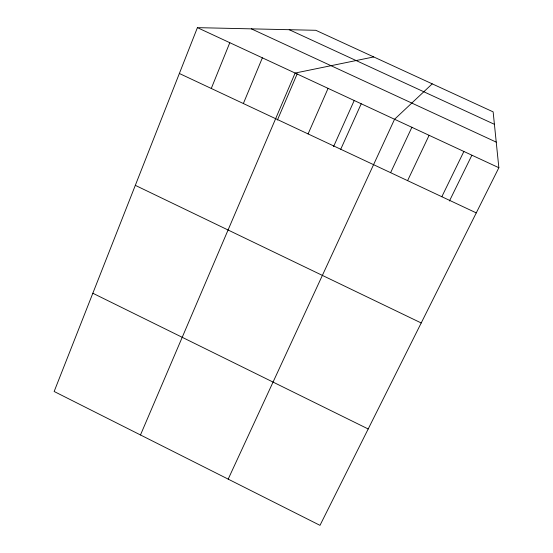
<?xml version="1.0" encoding="UTF-8"?>
<svg xmlns="http://www.w3.org/2000/svg" width="553" height="553" viewBox="0 0 553 553"><rect width="100%" height="100%" fill="white"/><g stroke="black" fill="none" stroke-linecap="round" stroke-linejoin="round"><path stroke-width="0.83" d="M197.414 27.65L54.146 391.489L319.987 525.35L498.854 167.725L493.138 111.872L315.825 30.297L197.414 27.65L498.854 167.725M211.274 88.473L229.799 42.699M243.361 103.535L262.371 57.83M140.483 434.969L295.129 73.058L373.731 56.938M277.412 120.042L297.168 73.881M308.09 133.93L328.081 88.369M333.563 146.6L354.259 100.404M340.738 149.255L361.227 103.77M228.182 479.126L394.565 119.261L432.232 83.849M390.695 172.501L411.923 127.204M407.596 180.644L429.114 135.319M441.826 196.723L463.877 151.467M449.437 201.016L471.847 155.303M289.212 29.703L494.41 124.314M251.366 28.853L496.235 142.121M179.366 73.487L476.264 212.891M135.319 185.345L421.206 322.973M92.835 293.242L368.187 428.976"/></g></svg>
